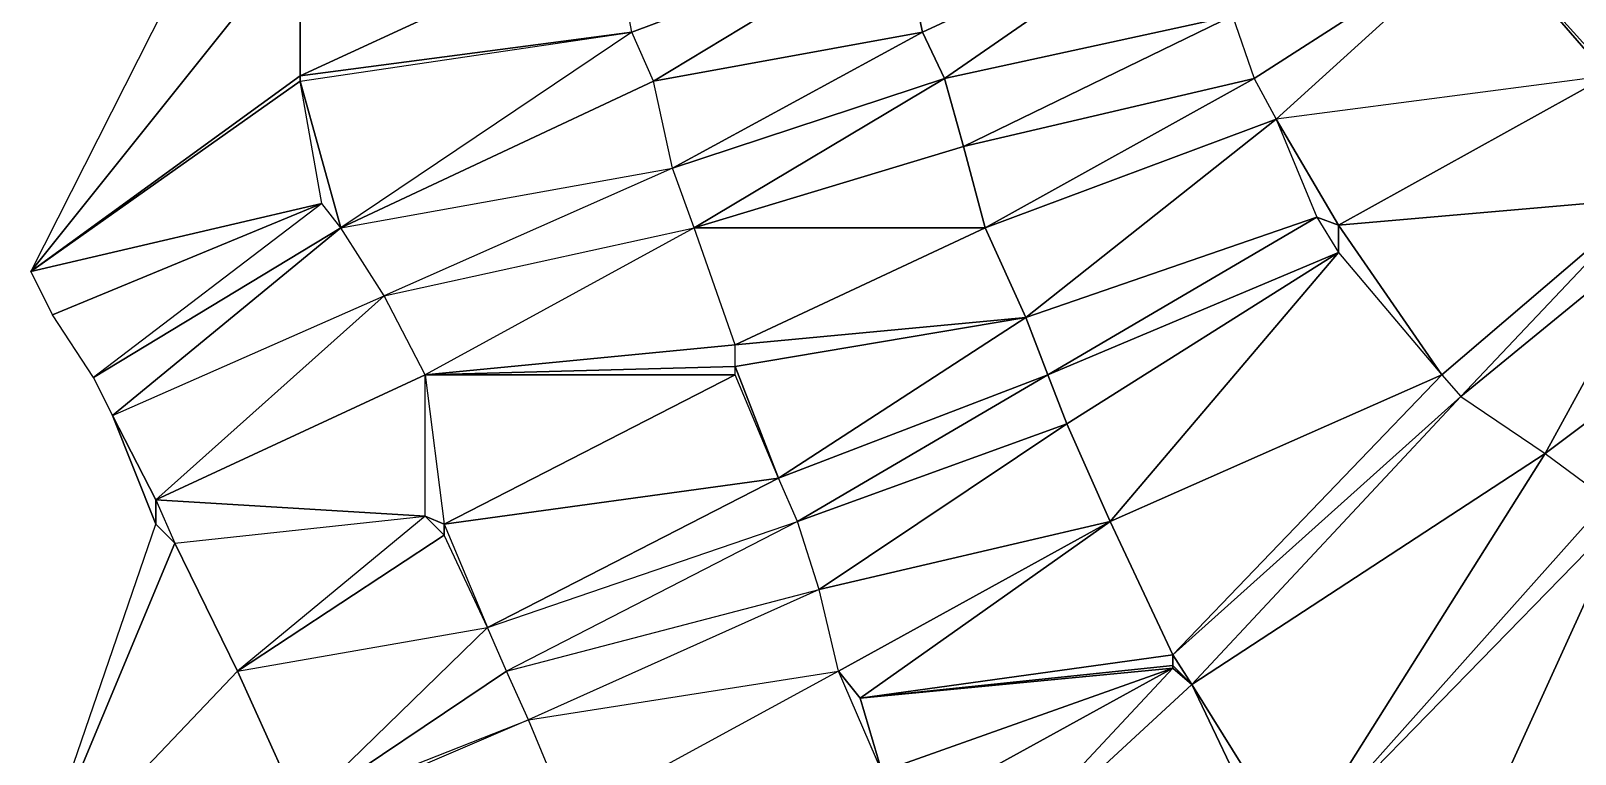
# Model space of a CAD drawing. Header units: metres. Extents: x 121.06818 to 121.07159, y 3.17836 to 3.18313.
# Drawn here: x 121.068184 to 121.068752, y 3.181257 to 3.181523 of the extents above; entities that cross this region are included whole.
import ezdxf

# ---------------------------------------------------------------- set-up
doc = ezdxf.new("R2010")
doc.units = ezdxf.units.M

msp = doc.modelspace()

# ---------------------------------------------------------------- linework, layer by layer
at = {"layer": 'DELAUNEY16288', "color": 252}
msp.add_3dface([(121.06852, 3.181199, 0.01019), (121.068504, 3.181234, 0.01019), (121.068604, 3.181289, 0.01018)], dxfattribs=at)
at = {"layer": 'DELAUNEY16289', "color": 252}
msp.add_3dface([(121.068649, 3.181222, 0.01018), (121.068634, 3.181235, 0.01018), (121.068611, 3.181283, 0.01018)], dxfattribs=at)
at = {"layer": 'DELAUNEY16362', "color": 252}
msp.add_3dface([(121.068634, 3.181235, 0.01018), (121.06852, 3.181199, 0.01019), (121.068611, 3.181283, 0.01018)], dxfattribs=at)
at = {"layer": 'DELAUNEY16399', "color": 252}
msp.add_3dface([(121.068504, 3.181234, 0.01019), (121.068497, 3.181251, 0.01019), (121.068604, 3.181289, 0.01018)], dxfattribs=at)
at = {"layer": 'DELAUNEY16412', "color": 252}
msp.add_3dface([(121.068283, 3.181234, 0.01021), (121.068382, 3.181234, 0.0102), (121.068367, 3.18127, 0.0102)], dxfattribs=at)
at = {"layer": 'DELAUNEY16454', "color": 252}
msp.add_3dface([(121.068283, 3.181237, 0.01021), (121.068184, 3.181208, 0.01022), (121.06826, 3.181288, 0.01021)], dxfattribs=at)
at = {"layer": 'DELAUNEY16456', "color": 252}
msp.add_3dface([(121.068283, 3.181234, 0.01021), (121.068283, 3.181237, 0.01021), (121.068367, 3.18127, 0.0102)], dxfattribs=at)
at = {"layer": 'DELAUNEY16457', "color": 252}
msp.add_3dface([(121.068382, 3.181234, 0.0102), (121.068367, 3.18127, 0.0102), (121.068481, 3.181288, 0.01019)], dxfattribs=at)
at = {"layer": 'DELAUNEY16458', "color": 252}
msp.add_3dface([(121.068611, 3.181283, 0.01018), (121.06852, 3.181199, 0.01019), (121.068604, 3.181289, 0.01018)], dxfattribs=at)
at = {"layer": 'DELAUNEY16470', "color": 252}
msp.add_3dface([(121.068283, 3.181237, 0.01021), (121.068367, 3.18127, 0.0102), (121.068359, 3.181288, 0.0102)], dxfattribs=at)
at = {"layer": 'DELAUNEY16484', "color": 252}
msp.add_3dface([(121.068611, 3.181283, 0.01018), (121.068604, 3.181289, 0.01018), (121.068604, 3.18129, 0.01018)], dxfattribs=at)
at = {"layer": 'DELAUNEY16497', "color": 252}
msp.add_3dface([(121.06826, 3.181288, 0.01021), (121.068184, 3.181208, 0.01022), (121.068237, 3.181335, 0.01021)], dxfattribs=at)
at = {"layer": 'DELAUNEY16511', "color": 252}
msp.add_3dface([(121.068283, 3.181237, 0.01021), (121.06826, 3.181288, 0.01021), (121.068352, 3.181304, 0.0102)], dxfattribs=at)
at = {"layer": 'DELAUNEY16518', "color": 252}
msp.add_3dface([(121.068382, 3.181234, 0.0102), (121.068497, 3.181251, 0.01019), (121.068481, 3.181288, 0.01019)], dxfattribs=at)
at = {"layer": 'DELAUNEY16520', "color": 252}
msp.add_3dface([(121.068497, 3.181251, 0.01019), (121.068481, 3.181288, 0.01019), (121.068489, 3.181278, 0.01019)], dxfattribs=at)
at = {"layer": 'DELAUNEY16521', "color": 252}
msp.add_3dface([(121.068497, 3.181251, 0.01019), (121.068489, 3.181278, 0.01019), (121.068604, 3.181289, 0.01018)], dxfattribs=at)
at = {"layer": 'DELAUNEY16535', "color": 252}
msp.add_3dface([(121.068489, 3.181278, 0.01019), (121.068481, 3.181288, 0.01019), (121.068581, 3.181343, 0.01018)], dxfattribs=at)
at = {"layer": 'DELAUNEY16540', "color": 252}
msp.add_3dface([(121.068695, 3.18118, 0.01018), (121.068649, 3.181222, 0.01018), (121.068771, 3.181347, 0.01017)], dxfattribs=at)
at = {"layer": 'DELAUNEY16550', "color": 252}
msp.add_3dface([(121.068817, 3.181222, 0.01018), (121.068695, 3.18118, 0.01018), (121.068771, 3.181347, 0.01017)], dxfattribs=at)
at = {"layer": 'DELAUNEY16569', "color": 252}
msp.add_3dface([(121.068283, 3.181237, 0.01021), (121.068359, 3.181288, 0.0102), (121.068352, 3.181304, 0.0102)], dxfattribs=at)
at = {"layer": 'DELAUNEY16570', "color": 252}
msp.add_3dface([(121.068367, 3.18127, 0.0102), (121.068359, 3.181288, 0.0102), (121.068474, 3.181318, 0.01019)], dxfattribs=at)
at = {"layer": 'DELAUNEY16580', "color": 252}
msp.add_3dface([(121.068771, 3.181347, 0.01017), (121.068649, 3.181222, 0.01018), (121.068764, 3.181351, 0.01017)], dxfattribs=at)
at = {"layer": 'DELAUNEY16604', "color": 252}
msp.add_3dface([(121.068764, 3.181351, 0.01017), (121.068649, 3.181222, 0.01018), (121.068741, 3.181368, 0.01017)], dxfattribs=at)
at = {"layer": 'DELAUNEY16627', "color": 252}
msp.add_3dface([(121.068359, 3.181288, 0.0102), (121.068352, 3.181304, 0.0102), (121.068466, 3.181343, 0.01019)], dxfattribs=at)
at = {"layer": 'DELAUNEY16628', "color": 252}
msp.add_3dface([(121.068367, 3.18127, 0.0102), (121.068481, 3.181288, 0.01019), (121.068474, 3.181318, 0.01019)], dxfattribs=at)
at = {"layer": 'DELAUNEY16645', "color": 252}
msp.add_3dface([(121.06826, 3.181288, 0.01021), (121.068352, 3.181304, 0.0102), (121.068336, 3.181338, 0.0102)], dxfattribs=at)
at = {"layer": 'DELAUNEY16646', "color": 252}
msp.add_3dface([(121.068604, 3.181289, 0.01018), (121.068489, 3.181278, 0.01019), (121.068604, 3.18129, 0.01018)], dxfattribs=at)
at = {"layer": 'DELAUNEY16655', "color": 252}
msp.add_3dface([(121.068237, 3.181335, 0.01021), (121.068184, 3.181208, 0.01022), (121.06823, 3.181342, 0.01021)], dxfattribs=at)
at = {"layer": 'DELAUNEY16656', "color": 252}
msp.add_3dface([(121.06826, 3.181288, 0.01021), (121.068237, 3.181335, 0.01021), (121.068329, 3.181345, 0.0102)], dxfattribs=at)
at = {"layer": 'DELAUNEY16661', "color": 252}
msp.add_3dface([(121.068237, 3.181335, 0.01021), (121.06823, 3.181342, 0.01021), (121.06823, 3.181351, 0.01021)], dxfattribs=at)
at = {"layer": 'DELAUNEY16677', "color": 252}
msp.add_3dface([(121.068481, 3.181288, 0.01019), (121.068474, 3.181318, 0.01019), (121.068581, 3.181343, 0.01018)], dxfattribs=at)
at = {"layer": 'DELAUNEY16678', "color": 252}
msp.add_3dface([(121.068604, 3.18129, 0.01018), (121.068489, 3.181278, 0.01019), (121.068604, 3.181294, 0.01018)], dxfattribs=at)
at = {"layer": 'DELAUNEY16679', "color": 252}
msp.add_3dface([(121.068611, 3.181283, 0.01018), (121.068604, 3.18129, 0.01018), (121.068604, 3.181294, 0.01018)], dxfattribs=at)
at = {"layer": 'DELAUNEY16680', "color": 252}
msp.add_3dface([(121.068649, 3.181222, 0.01018), (121.068611, 3.181283, 0.01018), (121.068741, 3.181368, 0.01017)], dxfattribs=at)
at = {"layer": 'DELAUNEY16693', "color": 252}
msp.add_3dface([(121.068604, 3.181294, 0.01018), (121.068489, 3.181278, 0.01019), (121.068581, 3.181343, 0.01018)], dxfattribs=at)
at = {"layer": 'DELAUNEY16694', "color": 252}
msp.add_3dface([(121.068611, 3.181283, 0.01018), (121.068604, 3.181294, 0.01018), (121.06871, 3.181389, 0.01017)], dxfattribs=at)
at = {"layer": 'DELAUNEY16706', "color": 252}
msp.add_3dface([(121.068741, 3.181368, 0.01017), (121.068611, 3.181283, 0.01018), (121.06871, 3.181389, 0.01017)], dxfattribs=at)
at = {"layer": 'DELAUNEY16707', "color": 252}
msp.add_3dface([(121.068741, 3.181368, 0.01017), (121.068764, 3.181351, 0.01017), (121.068817, 3.181425, 0.01016)], dxfattribs=at)
at = {"layer": 'DELAUNEY16719', "color": 252}
msp.add_3dface([(121.068604, 3.181294, 0.01018), (121.068581, 3.181343, 0.01018), (121.068703, 3.181397, 0.01017)], dxfattribs=at)
at = {"layer": 'DELAUNEY16743', "color": 252}
msp.add_3dface([(121.068359, 3.181288, 0.0102), (121.068474, 3.181318, 0.01019), (121.068466, 3.181343, 0.01019)], dxfattribs=at)
at = {"layer": 'DELAUNEY16753', "color": 252}
msp.add_3dface([(121.06826, 3.181288, 0.01021), (121.068336, 3.181338, 0.0102), (121.068329, 3.181345, 0.0102)], dxfattribs=at)
at = {"layer": 'DELAUNEY16754', "color": 252}
msp.add_3dface([(121.068352, 3.181304, 0.0102), (121.068336, 3.181338, 0.0102), (121.068336, 3.181342, 0.0102)], dxfattribs=at)
at = {"layer": 'DELAUNEY16781', "color": 252}
msp.add_3dface([(121.068336, 3.181338, 0.0102), (121.068329, 3.181345, 0.0102), (121.068336, 3.181342, 0.0102)], dxfattribs=at)
at = {"layer": 'DELAUNEY16789', "color": 252}
msp.add_3dface([(121.068474, 3.181318, 0.01019), (121.068466, 3.181343, 0.01019), (121.068565, 3.181379, 0.01018)], dxfattribs=at)
at = {"layer": 'DELAUNEY16802', "color": 252}
msp.add_3dface([(121.068581, 3.181343, 0.01018), (121.068474, 3.181318, 0.01019), (121.068565, 3.181379, 0.01018)], dxfattribs=at)
at = {"layer": 'DELAUNEY16803', "color": 252}
msp.add_3dface([(121.06871, 3.181389, 0.01017), (121.068741, 3.181368, 0.01017), (121.068787, 3.181452, 0.01016)], dxfattribs=at)
at = {"layer": 'DELAUNEY16819', "color": 252}
msp.add_3dface([(121.068352, 3.181304, 0.0102), (121.068466, 3.181343, 0.01019), (121.068459, 3.181359, 0.01019)], dxfattribs=at)
at = {"layer": 'DELAUNEY16824', "color": 252}
msp.add_3dface([(121.068352, 3.181304, 0.0102), (121.068459, 3.181359, 0.01019), (121.068336, 3.181342, 0.0102)], dxfattribs=at)
at = {"layer": 'DELAUNEY16825', "color": 252}
msp.add_3dface([(121.068466, 3.181343, 0.01019), (121.068459, 3.181359, 0.01019), (121.068558, 3.181397, 0.01018)], dxfattribs=at)
at = {"layer": 'DELAUNEY16851', "color": 252}
msp.add_3dface([(121.068237, 3.181335, 0.01021), (121.068329, 3.181345, 0.0102), (121.06823, 3.181351, 0.01021)], dxfattribs=at)
at = {"layer": 'DELAUNEY16852', "color": 252}
msp.add_3dface([(121.06871, 3.181389, 0.01017), (121.068604, 3.181294, 0.01018), (121.068703, 3.181397, 0.01017)], dxfattribs=at)
at = {"layer": 'DELAUNEY16888', "color": 252}
msp.add_3dface([(121.068336, 3.181342, 0.0102), (121.068329, 3.181345, 0.0102), (121.068329, 3.181397, 0.0102)], dxfattribs=at)
at = {"layer": 'DELAUNEY16889', "color": 252}
msp.add_3dface([(121.068581, 3.181343, 0.01018), (121.068565, 3.181379, 0.01018), (121.068665, 3.181442, 0.01017)], dxfattribs=at)
at = {"layer": 'DELAUNEY16900', "color": 252}
msp.add_3dface([(121.06823, 3.181342, 0.01021), (121.068214, 3.181382, 0.01021), (121.06823, 3.181351, 0.01021)], dxfattribs=at)
at = {"layer": 'DELAUNEY16910', "color": 252}
msp.add_3dface([(121.06823, 3.181342, 0.01021), (121.06823, 3.181351, 0.01021), (121.068214, 3.181382, 0.01021)], dxfattribs=at)
at = {"layer": 'DELAUNEY16911', "color": 252}
msp.add_3dface([(121.068336, 3.181342, 0.0102), (121.068459, 3.181359, 0.01019), (121.068443, 3.181397, 0.01019)], dxfattribs=at)
at = {"layer": 'DELAUNEY16912', "color": 252}
msp.add_3dface([(121.068565, 3.181379, 0.01018), (121.068466, 3.181343, 0.01019), (121.068558, 3.181397, 0.01018)], dxfattribs=at)
at = {"layer": 'DELAUNEY16913', "color": 252}
msp.add_3dface([(121.068703, 3.181397, 0.01017), (121.068581, 3.181343, 0.01018), (121.068665, 3.181442, 0.01017)], dxfattribs=at)
at = {"layer": 'DELAUNEY16914', "color": 252}
msp.add_3dface([(121.068703, 3.181397, 0.01017), (121.06871, 3.181389, 0.01017), (121.068779, 3.181462, 0.01016)], dxfattribs=at)
at = {"layer": 'DELAUNEY16921', "color": 252}
msp.add_3dface([(121.06823, 3.181351, 0.01021), (121.068214, 3.181382, 0.01021), (121.068314, 3.181426, 0.0102)], dxfattribs=at)
at = {"layer": 'DELAUNEY16954', "color": 252}
msp.add_3dface([(121.068336, 3.181342, 0.0102), (121.068443, 3.181397, 0.01019), (121.068329, 3.181397, 0.0102)], dxfattribs=at)
at = {"layer": 'DELAUNEY16955', "color": 252}
msp.add_3dface([(121.068459, 3.181359, 0.01019), (121.068443, 3.181397, 0.01019), (121.068443, 3.1814, 0.01019)], dxfattribs=at)
at = {"layer": 'DELAUNEY16988', "color": 252}
msp.add_3dface([(121.06823, 3.181351, 0.01021), (121.068329, 3.181345, 0.0102), (121.068329, 3.181397, 0.0102)], dxfattribs=at)
at = {"layer": 'DELAUNEY16999', "color": 252}
msp.add_3dface([(121.068565, 3.181379, 0.01018), (121.068558, 3.181397, 0.01018), (121.068665, 3.181442, 0.01017)], dxfattribs=at)
at = {"layer": 'DELAUNEY17008', "color": 252}
msp.add_3dface([(121.068214, 3.181382, 0.01021), (121.068207, 3.181396, 0.01021), (121.068298, 3.181451, 0.0102)], dxfattribs=at)
at = {"layer": 'DELAUNEY17009', "color": 252}
msp.add_3dface([(121.06823, 3.181351, 0.01021), (121.068329, 3.181397, 0.0102), (121.068314, 3.181426, 0.0102)], dxfattribs=at)
at = {"layer": 'DELAUNEY17016', "color": 252}
msp.add_3dface([(121.068558, 3.181397, 0.01018), (121.068459, 3.181359, 0.01019), (121.06855, 3.181418, 0.01018)], dxfattribs=at)
at = {"layer": 'DELAUNEY17039', "color": 252}
msp.add_3dface([(121.068329, 3.181397, 0.0102), (121.068443, 3.181397, 0.01019), (121.068443, 3.1814, 0.01019)], dxfattribs=at)
at = {"layer": 'DELAUNEY17060', "color": 252}
msp.add_3dface([(121.068665, 3.181442, 0.01017), (121.068703, 3.181397, 0.01017), (121.068665, 3.181452, 0.01017)], dxfattribs=at)
at = {"layer": 'DELAUNEY17073', "color": 252}
msp.add_3dface([(121.068329, 3.181397, 0.0102), (121.068314, 3.181426, 0.0102), (121.068428, 3.181451, 0.01019)], dxfattribs=at)
at = {"layer": 'DELAUNEY17083', "color": 252}
msp.add_3dface([(121.06855, 3.181418, 0.01018), (121.068459, 3.181359, 0.01019), (121.068443, 3.1814, 0.01019)], dxfattribs=at)
at = {"layer": 'DELAUNEY17084', "color": 252}
msp.add_3dface([(121.068558, 3.181397, 0.01018), (121.06855, 3.181418, 0.01018), (121.068657, 3.181455, 0.01017)], dxfattribs=at)
at = {"layer": 'DELAUNEY17088', "color": 252}
msp.add_3dface([(121.068207, 3.181396, 0.01021), (121.068192, 3.181419, 0.01021), (121.068291, 3.18146, 0.0102)], dxfattribs=at)
at = {"layer": 'DELAUNEY17089', "color": 252}
msp.add_3dface([(121.068214, 3.181382, 0.01021), (121.068314, 3.181426, 0.0102), (121.068298, 3.181451, 0.0102)], dxfattribs=at)
at = {"layer": 'DELAUNEY17101', "color": 252}
msp.add_3dface([(121.068741, 3.181368, 0.01017), (121.068817, 3.181425, 0.01016), (121.068787, 3.181452, 0.01016)], dxfattribs=at)
at = {"layer": 'DELAUNEY17114', "color": 252}
msp.add_3dface([(121.068329, 3.181397, 0.0102), (121.068443, 3.1814, 0.01019), (121.068443, 3.181408, 0.01019)], dxfattribs=at)
at = {"layer": 'DELAUNEY17124', "color": 252}
msp.add_3dface([(121.06855, 3.181418, 0.01018), (121.068443, 3.1814, 0.01019), (121.068443, 3.181408, 0.01019)], dxfattribs=at)
at = {"layer": 'DELAUNEY17144', "color": 252}
msp.add_3dface([(121.068329, 3.181397, 0.0102), (121.068443, 3.181408, 0.01019), (121.068428, 3.181451, 0.01019)], dxfattribs=at)
at = {"layer": 'DELAUNEY17150', "color": 252}
msp.add_3dface([(121.06855, 3.181418, 0.01018), (121.068443, 3.181408, 0.01019), (121.068535, 3.181451, 0.01018)], dxfattribs=at)
at = {"layer": 'DELAUNEY17171', "color": 252}
msp.add_3dface([(121.068214, 3.181382, 0.01021), (121.068298, 3.181451, 0.0102), (121.068207, 3.181396, 0.01021)], dxfattribs=at)
at = {"layer": 'DELAUNEY17172', "color": 252}
msp.add_3dface([(121.068314, 3.181426, 0.0102), (121.068298, 3.181451, 0.0102), (121.06842, 3.181473, 0.01019)], dxfattribs=at)
at = {"layer": 'DELAUNEY17173', "color": 252}
msp.add_3dface([(121.068443, 3.181408, 0.01019), (121.068428, 3.181451, 0.01019), (121.068535, 3.181451, 0.01018)], dxfattribs=at)
at = {"layer": 'DELAUNEY17174', "color": 252}
msp.add_3dface([(121.068665, 3.181442, 0.01017), (121.068558, 3.181397, 0.01018), (121.068657, 3.181455, 0.01017)], dxfattribs=at)
at = {"layer": 'DELAUNEY17190', "color": 252}
msp.add_3dface([(121.06855, 3.181418, 0.01018), (121.068535, 3.181451, 0.01018), (121.068642, 3.181491, 0.01017)], dxfattribs=at)
at = {"layer": 'DELAUNEY17195', "color": 252}
msp.add_3dface([(121.068207, 3.181396, 0.01021), (121.068298, 3.181451, 0.0102), (121.068291, 3.18146, 0.0102)], dxfattribs=at)
at = {"layer": 'DELAUNEY17196', "color": 252}
msp.add_3dface([(121.06871, 3.181389, 0.01017), (121.068787, 3.181452, 0.01016), (121.068779, 3.181462, 0.01016)], dxfattribs=at)
at = {"layer": 'DELAUNEY17209', "color": 252}
msp.add_3dface([(121.068192, 3.181419, 0.01021), (121.068184, 3.181435, 0.01021), (121.068291, 3.18146, 0.0102)], dxfattribs=at)
at = {"layer": 'DELAUNEY17210', "color": 252}
msp.add_3dface([(121.068657, 3.181455, 0.01017), (121.068665, 3.181442, 0.01017), (121.068665, 3.181452, 0.01017)], dxfattribs=at)
at = {"layer": 'DELAUNEY17215', "color": 252}
msp.add_3dface([(121.068298, 3.181451, 0.0102), (121.068291, 3.18146, 0.0102), (121.068283, 3.181505, 0.0102)], dxfattribs=at)
at = {"layer": 'DELAUNEY17233', "color": 252}
msp.add_3dface([(121.068657, 3.181455, 0.01017), (121.06855, 3.181418, 0.01018), (121.068642, 3.181491, 0.01017)], dxfattribs=at)
at = {"layer": 'DELAUNEY17234', "color": 252}
msp.add_3dface([(121.068703, 3.181397, 0.01017), (121.068779, 3.181462, 0.01016), (121.068665, 3.181452, 0.01017)], dxfattribs=at)
at = {"layer": 'DELAUNEY17277', "color": 252}
msp.add_3dface([(121.068192, 3.181419, 0.01021), (121.068291, 3.18146, 0.0102), (121.068184, 3.181435, 0.01021)], dxfattribs=at)
at = {"layer": 'DELAUNEY17278', "color": 252}
msp.add_3dface([(121.068314, 3.181426, 0.0102), (121.068428, 3.181451, 0.01019), (121.06842, 3.181473, 0.01019)], dxfattribs=at)
at = {"layer": 'DELAUNEY17299', "color": 252}
msp.add_3dface([(121.068428, 3.181451, 0.01019), (121.06842, 3.181473, 0.01019), (121.06852, 3.181506, 0.01018)], dxfattribs=at)
at = {"layer": 'DELAUNEY17311', "color": 252}
msp.add_3dface([(121.068535, 3.181451, 0.01018), (121.068428, 3.181451, 0.01019), (121.068527, 3.181481, 0.01018)], dxfattribs=at)
at = {"layer": 'DELAUNEY17316', "color": 252}
msp.add_3dface([(121.068657, 3.181455, 0.01017), (121.068665, 3.181452, 0.01017), (121.068642, 3.181491, 0.01017)], dxfattribs=at)
at = {"layer": 'DELAUNEY17325', "color": 252}
msp.add_3dface([(121.068184, 3.181435, 0.01021), (121.068291, 3.18146, 0.0102), (121.068283, 3.181505, 0.0102)], dxfattribs=at)
at = {"layer": 'DELAUNEY17326', "color": 252}
msp.add_3dface([(121.068665, 3.181452, 0.01017), (121.068779, 3.181462, 0.01016), (121.068764, 3.181507, 0.01016)], dxfattribs=at)
at = {"layer": 'DELAUNEY17339', "color": 252}
msp.add_3dface([(121.068527, 3.181481, 0.01018), (121.068428, 3.181451, 0.01019), (121.06852, 3.181506, 0.01018)], dxfattribs=at)
at = {"layer": 'DELAUNEY17340', "color": 252}
msp.add_3dface([(121.068535, 3.181451, 0.01018), (121.068527, 3.181481, 0.01018), (121.068634, 3.181506, 0.01017)], dxfattribs=at)
at = {"layer": 'DELAUNEY17348', "color": 252}
msp.add_3dface([(121.068642, 3.181491, 0.01017), (121.068535, 3.181451, 0.01018), (121.068634, 3.181506, 0.01017)], dxfattribs=at)
at = {"layer": 'DELAUNEY17378', "color": 252}
msp.add_3dface([(121.068665, 3.181452, 0.01017), (121.068764, 3.181507, 0.01016), (121.068642, 3.181491, 0.01017)], dxfattribs=at)
at = {"layer": 'DELAUNEY17397', "color": 252}
msp.add_3dface([(121.068298, 3.181451, 0.0102), (121.06842, 3.181473, 0.01019), (121.068413, 3.181505, 0.01019)], dxfattribs=at)
at = {"layer": 'DELAUNEY17403', "color": 252}
msp.add_3dface([(121.068184, 3.181435, 0.01021), (121.068283, 3.181505, 0.0102), (121.068283, 3.181507, 0.0102)], dxfattribs=at)
at = {"layer": 'DELAUNEY17404', "color": 252}
msp.add_3dface([(121.068634, 3.181506, 0.01017), (121.068642, 3.181491, 0.01017), (121.068718, 3.18156, 0.01016)], dxfattribs=at)
at = {"layer": 'DELAUNEY17412', "color": 252}
msp.add_3dface([(121.068298, 3.181451, 0.0102), (121.068413, 3.181505, 0.01019), (121.068405, 3.181523, 0.01019)], dxfattribs=at)
at = {"layer": 'DELAUNEY17413', "color": 252}
msp.add_3dface([(121.06842, 3.181473, 0.01019), (121.068413, 3.181505, 0.01019), (121.068512, 3.181523, 0.01018)], dxfattribs=at)
at = {"layer": 'DELAUNEY17418', "color": 252}
msp.add_3dface([(121.068527, 3.181481, 0.01018), (121.06852, 3.181506, 0.01018), (121.068626, 3.181529, 0.01017)], dxfattribs=at)
at = {"layer": 'DELAUNEY17426', "color": 252}
msp.add_3dface([(121.06852, 3.181506, 0.01018), (121.06842, 3.181473, 0.01019), (121.068512, 3.181523, 0.01018)], dxfattribs=at)
at = {"layer": 'DELAUNEY17427', "color": 252}
msp.add_3dface([(121.068634, 3.181506, 0.01017), (121.068527, 3.181481, 0.01018), (121.068626, 3.181529, 0.01017)], dxfattribs=at)
at = {"layer": 'DELAUNEY17466', "color": 252}
msp.add_3dface([(121.068298, 3.181451, 0.0102), (121.068283, 3.181505, 0.0102), (121.068405, 3.181523, 0.01019)], dxfattribs=at)
at = {"layer": 'DELAUNEY17467', "color": 252}
msp.add_3dface([(121.068413, 3.181505, 0.01019), (121.068405, 3.181523, 0.01019), (121.068504, 3.18156, 0.01018)], dxfattribs=at)
at = {"layer": 'DELAUNEY17491', "color": 252}
msp.add_3dface([(121.068283, 3.181505, 0.0102), (121.068405, 3.181523, 0.01019), (121.068283, 3.181507, 0.0102)], dxfattribs=at)
at = {"layer": 'DELAUNEY17492', "color": 252}
msp.add_3dface([(121.06852, 3.181506, 0.01018), (121.068512, 3.181523, 0.01018), (121.068611, 3.181569, 0.01017)], dxfattribs=at)
at = {"layer": 'DELAUNEY17505', "color": 252}
msp.add_3dface([(121.068626, 3.181529, 0.01017), (121.068634, 3.181506, 0.01017), (121.068718, 3.18156, 0.01016)], dxfattribs=at)
at = {"layer": 'DELAUNEY17512', "color": 252}
msp.add_3dface([(121.068512, 3.181523, 0.01018), (121.068413, 3.181505, 0.01019), (121.068504, 3.18156, 0.01018)], dxfattribs=at)
at = {"layer": 'DELAUNEY17513', "color": 252}
msp.add_3dface([(121.068642, 3.181491, 0.01017), (121.068718, 3.18156, 0.01016), (121.068764, 3.181507, 0.01016)], dxfattribs=at)
at = {"layer": 'DELAUNEY17514', "color": 252}
msp.add_3dface([(121.068764, 3.181507, 0.01016), (121.068718, 3.18156, 0.01016), (121.068764, 3.181509, 0.01016)], dxfattribs=at)
at = {"layer": 'DELAUNEY17525', "color": 252}
msp.add_3dface([(121.068184, 3.181435, 0.01021), (121.068283, 3.181507, 0.0102), (121.068283, 3.181559, 0.0102)], dxfattribs=at)
at = {"layer": 'DELAUNEY17532', "color": 252}
msp.add_3dface([(121.068283, 3.181507, 0.0102), (121.068405, 3.181523, 0.01019), (121.068398, 3.18156, 0.01019)], dxfattribs=at)
at = {"layer": 'DELAUNEY17542', "color": 252}
msp.add_3dface([(121.068764, 3.181509, 0.01016), (121.068718, 3.18156, 0.01016), (121.068787, 3.18156, 0.01014)], dxfattribs=at)
at = {"layer": 'DELAUNEY17554', "color": 252}
msp.add_3dface([(121.068626, 3.181529, 0.01017), (121.06852, 3.181506, 0.01018), (121.068611, 3.181569, 0.01017)], dxfattribs=at)
at = {"layer": 'DELAUNEY17606', "color": 252}
msp.add_3dface([(121.068283, 3.181507, 0.0102), (121.068398, 3.18156, 0.01019), (121.068283, 3.181559, 0.0102)], dxfattribs=at)
at = {"layer": 'DELAUNEY17607', "color": 252}
msp.add_3dface([(121.068405, 3.181523, 0.01019), (121.068398, 3.18156, 0.01019), (121.068504, 3.18156, 0.01018)], dxfattribs=at)
at = {"layer": 'DELAUNEY17619', "color": 252}
msp.add_3dface([(121.068512, 3.181523, 0.01018), (121.068504, 3.18156, 0.01018), (121.068611, 3.181569, 0.01017)], dxfattribs=at)
at = {"layer": 'DELAUNEY17629', "color": 252}
msp.add_3dface([(121.068184, 3.181435, 0.01021), (121.068283, 3.181559, 0.0102), (121.068268, 3.181601, 0.0102)], dxfattribs=at)

doc.saveas('drawing.dxf')
